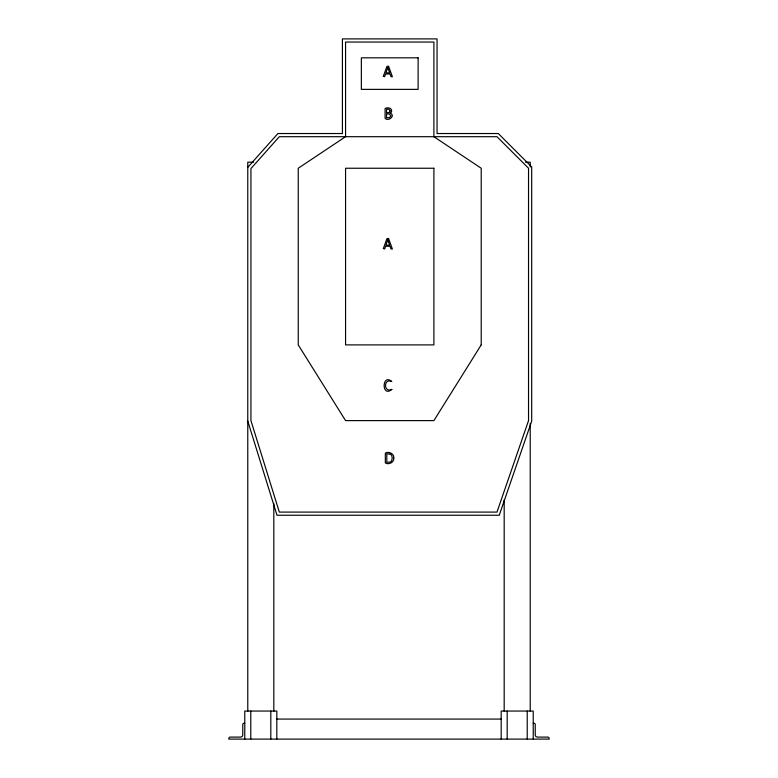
<?xml version="1.0" encoding="UTF-8"?>
<svg xmlns="http://www.w3.org/2000/svg" width="778" height="778" viewBox="0 0 778 778"><rect width="100%" height="100%" fill="white"/><g stroke="black" fill="none" stroke-linecap="round" stroke-linejoin="round"><path stroke-width="1.17" d="M247.774 167.358L277.911 133.534L342.417 133.534L342.417 38.9L437.051 38.9L437.051 133.534L498.299 133.534L531.695 166.93L531.695 421.131L499.243 515.24L276.997 515.24L247.774 421.083M253.696 162.184L247.774 162.184L247.774 711.17M525.49 162.184L530.226 162.184L530.226 167.037M276.822 719.067L501.178 719.067M244.769 723.073L243.164 723.472L242.765 724.415L242.765 735.093L242.182 736.503L240.762 737.097L230.084 737.097L229.14 737.495L228.742 739.1L549.258 739.1L548.86 737.495L547.916 737.097L537.238 737.097L535.818 736.503L535.235 735.093L535.235 724.415L534.836 723.472L533.231 723.073M390.128 454.099L386.792 453.778L386.792 462.317L390.06 462.054A2.937 2.937 0 0 0 391.694 460.644L392.238 457.95L391.733 455.577A3.19 3.19 0 0 0 390.128 454.099M533.231 739.1L533.231 711.053L501.178 711.053L501.178 739.1M530.226 423.31L530.226 711.17M527.221 711.053L527.221 739.1M507.188 711.053L507.188 739.1M504.183 499.826L504.183 711.17M276.822 739.1L276.822 711.053L244.769 711.053L244.769 739.1M273.817 503.473L273.817 711.17M270.812 711.053L270.812 739.1M250.779 711.053L250.779 739.1M391.849 389.399C381.444 398.258 381.774 372.827 391.801 381.531C383.36 377.777 383.428 393.24 391.849 389.399M393.765 457.892C394.611 462.443 388.339 465.137 385.334 462.949L385.334 453.166C388.193 451.046 394.465 453.457 393.765 457.892M391.626 110.758L391.538 111.507A2.324 2.324 0 0 1 390.167 113.092C396.07 115.523 388.31 121.952 385.091 118.363L385.091 108.58C386.51 107.111 391.84 107.636 391.626 110.758M390.128 110.904L389.117 112.577L386.54 112.732L386.54 109.173L389.058 109.29L390.128 110.904M390.789 115.903L389.525 117.634L386.54 117.75L386.54 113.889L389.428 114.016L390.789 115.903M383.36 76.273L384.663 76.672L385.606 73.988L390.021 73.988L391.003 76.701L392.384 76.74L388.553 66.159L386.929 66.402L383.36 76.273M383.36 248.552L384.663 248.95L385.606 246.266L390.021 246.266L391.003 248.97L392.384 249.018L388.553 238.438L386.929 238.671L383.36 248.552M387.784 67.569L385.956 72.869L389.652 72.869L387.794 67.569M387.784 239.838L385.956 245.138L389.652 245.138L387.794 239.838M528.534 420.606L496.986 512.089L279.321 512.089L250.934 420.606L250.934 168.563L279.321 136.695L496.986 136.695L528.534 168.243L528.534 420.606M481.212 344.897L433.9 420.606L345.568 420.606L298.246 344.897L298.246 168.243L345.568 136.695L345.568 42.051L433.9 42.051L433.9 136.695L481.212 168.243L481.212 344.897M418.126 57.825L361.342 57.825L361.342 89.373L418.126 89.373L418.126 57.825M433.9 168.243L345.568 168.243L345.568 344.897L433.9 344.897L433.9 168.243"/></g></svg>
